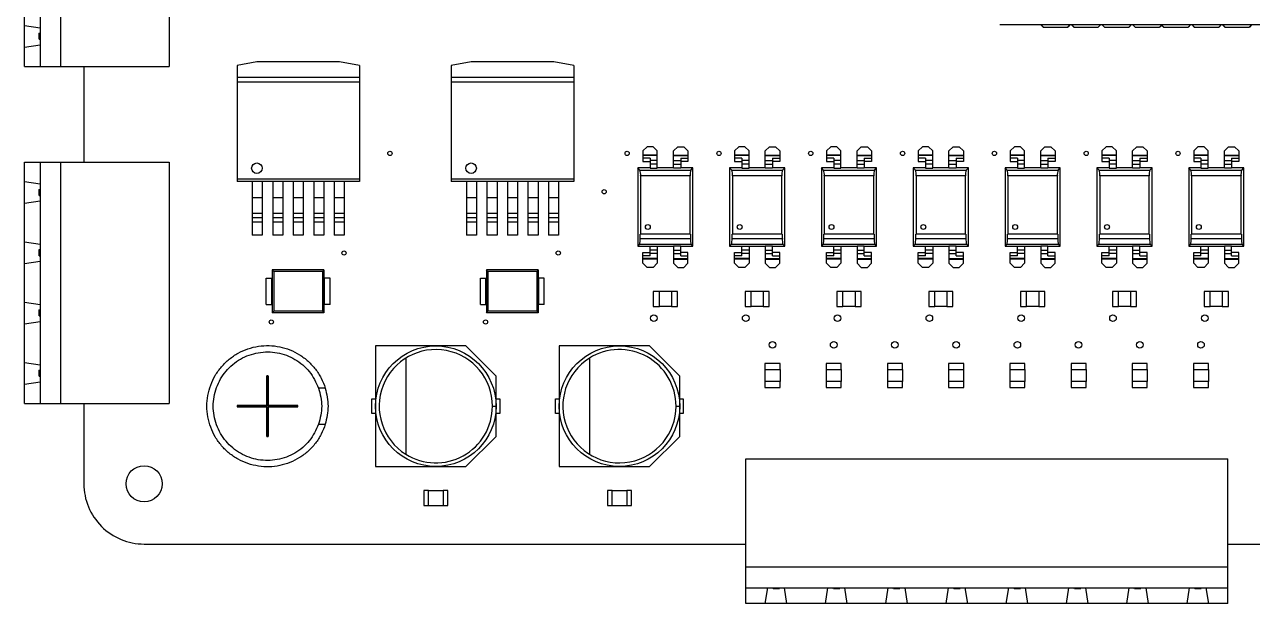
# Model space of a CAD drawing. Header units: millimetres. Extents: x 125 to 686, y 158 to 585.
# Drawn here: x 566 to 642.4, y 300.2 to 336.1 of the extents above; entities that cross this region are included whole.
import ezdxf

# ---------------------------------------------------------------- set-up
doc = ezdxf.new("R2010")
doc.units = ezdxf.units.MM

msp = doc.modelspace()

# ---------------------------------------------------------------- linework, layer by layer
at = {"color": 7, "linetype": 'Continuous', "lineweight": 25}
for p, q in [((566.004, 333.546), (566.004, 348.546)), ((566.979, 348.546), (566.979, 333.546)), ((568.254, 333.546), (568.254, 348.546)), ((575.004, 348.546), (575.004, 333.546)), ((566.004, 336.096), (566.979, 335.946)), ((566.904, 335.608), (566.979, 335.627)), ((566.904, 335.233), (566.904, 335.608)), ((626.703, 336.147), (673.203, 336.147)), ((629.242, 336.147), (629.404, 335.985)), ((629.253, 336.147), (629.407, 335.993)), ((629.407, 335.993), (629.404, 335.985)), ((629.404, 335.985), (630.928, 335.985)), ((629.407, 335.993), (630.925, 335.993)), ((631.079, 336.147), (630.925, 335.993)), ((630.925, 335.993), (630.928, 335.985)), ((631.09, 336.147), (630.928, 335.985)), ((631.147, 336.147), (631.309, 335.985)), ((631.158, 336.147), (631.312, 335.993)), ((631.312, 335.993), (631.309, 335.985)), ((631.309, 335.985), (632.833, 335.985)), ((631.312, 335.993), (632.83, 335.993)), ((632.984, 336.147), (632.83, 335.993)), ((632.83, 335.993), (632.833, 335.985)), ((632.995, 336.147), (632.833, 335.985)), ((633.052, 336.147), (633.214, 335.985)), ((633.063, 336.147), (633.217, 335.993)), ((633.217, 335.993), (633.214, 335.985)), ((633.214, 335.985), (634.738, 335.985)), ((633.217, 335.993), (634.735, 335.993)), ((634.889, 336.147), (634.735, 335.993)), ((634.735, 335.993), (634.738, 335.985)), ((634.9, 336.147), (634.738, 335.985)), ((634.957, 336.147), (635.119, 335.985)), ((634.968, 336.147), (635.122, 335.993)), ((635.122, 335.993), (635.119, 335.985)), ((635.119, 335.985), (636.643, 335.985)), ((635.122, 335.993), (636.64, 335.993)), ((636.794, 336.147), (636.64, 335.993)), ((636.64, 335.993), (636.643, 335.985)), ((636.774, 336.116), (636.643, 335.985)), ((636.753, 336.147), (636.907, 335.993)), ((636.774, 336.116), (636.904, 335.985)), ((636.907, 335.993), (636.904, 335.985)), ((636.904, 335.985), (638.428, 335.985)), ((636.907, 335.993), (638.425, 335.993)), ((638.579, 336.147), (638.425, 335.993)), ((638.425, 335.993), (638.428, 335.985)), ((638.59, 336.147), (638.428, 335.985)), ((638.647, 336.147), (638.809, 335.985)), ((638.658, 336.147), (638.812, 335.993)), ((638.812, 335.993), (638.809, 335.985)), ((638.809, 335.985), (640.333, 335.985)), ((638.812, 335.993), (640.33, 335.993)), ((640.484, 336.147), (640.33, 335.993)), ((640.33, 335.993), (640.333, 335.985)), ((640.495, 336.147), (640.333, 335.985)), ((640.552, 336.147), (640.714, 335.985)), ((640.563, 336.147), (640.717, 335.993)), ((640.717, 335.993), (640.714, 335.985)), ((640.714, 335.985), (642.238, 335.985)), ((640.717, 335.993), (642.235, 335.993)), ((642.389, 336.147), (642.235, 335.993)), ((642.235, 335.993), (642.238, 335.985)), ((642.4, 336.147), (642.238, 335.985)), ((566.004, 334.746), (566.979, 334.896)), ((566.904, 335.233), (566.979, 335.215)), ((566.004, 333.546), (575.004, 333.546)), ((569.694, 333.546), (569.694, 327.591)), ((580.466, 333.822), (579.227, 333.604)), ((579.227, 333.604), (579.227, 326.393)), ((585.609, 333.822), (580.466, 333.822)), ((586.847, 333.604), (585.609, 333.822)), ((586.847, 333.604), (586.847, 326.393)), ((593.801, 333.822), (592.562, 333.604)), ((592.562, 333.604), (592.562, 326.393)), ((598.944, 333.822), (593.801, 333.822)), ((600.182, 333.604), (598.944, 333.822)), ((600.182, 333.604), (600.182, 326.393)), ((579.227, 332.87), (586.847, 332.87)), ((586.847, 332.559), (579.227, 332.559)), ((592.562, 332.87), (600.182, 332.87)), ((600.182, 332.559), (592.562, 332.559)), ((604.486, 328.288), (604.749, 328.551)), ((604.486, 328.288), (604.486, 327.632)), ((605.386, 328.033), (604.486, 328.033)), ((605.386, 328.004), (604.486, 328.004)), ((605.124, 328.551), (604.749, 328.551)), ((605.124, 328.551), (605.386, 328.288)), ((605.386, 327.225), (605.386, 328.288)), ((606.654, 328.551), (606.391, 328.288)), ((606.391, 327.225), (606.391, 328.288)), ((606.391, 328.033), (607.291, 328.033)), ((606.391, 328.004), (607.291, 328.004)), ((606.654, 328.551), (607.029, 328.551)), ((607.291, 328.288), (607.029, 328.551)), ((607.291, 328.288), (607.291, 327.632)), ((610.201, 328.288), (610.464, 328.551)), ((610.201, 328.288), (610.201, 327.632)), ((611.101, 328.033), (610.201, 328.033)), ((611.101, 328.004), (610.201, 328.004)), ((610.839, 328.551), (610.464, 328.551)), ((610.839, 328.551), (611.101, 328.288)), ((611.101, 327.225), (611.101, 328.288)), ((612.369, 328.551), (612.106, 328.288)), ((612.106, 327.225), (612.106, 328.288)), ((612.106, 328.033), (613.006, 328.033)), ((612.106, 328.004), (613.006, 328.004)), ((612.369, 328.551), (612.744, 328.551)), ((613.006, 328.288), (612.744, 328.551)), ((613.006, 328.288), (613.006, 327.632)), ((615.916, 328.288), (616.179, 328.551)), ((615.916, 328.288), (615.916, 327.632)), ((616.816, 328.033), (615.916, 328.033)), ((616.816, 328.004), (615.916, 328.004)), ((616.554, 328.551), (616.179, 328.551)), ((616.554, 328.551), (616.816, 328.288)), ((616.816, 327.225), (616.816, 328.288)), ((618.084, 328.551), (617.821, 328.288)), ((617.821, 327.225), (617.821, 328.288)), ((617.821, 328.033), (618.721, 328.033)), ((617.821, 328.004), (618.721, 328.004)), ((618.084, 328.551), (618.459, 328.551)), ((618.721, 328.288), (618.459, 328.551)), ((618.721, 328.288), (618.721, 327.632)), ((621.631, 328.288), (621.894, 328.551)), ((621.631, 328.288), (621.631, 327.632)), ((622.531, 328.033), (621.631, 328.033)), ((622.531, 328.004), (621.631, 328.004)), ((622.269, 328.551), (621.894, 328.551)), ((622.269, 328.551), (622.531, 328.288)), ((622.531, 327.225), (622.531, 328.288)), ((623.799, 328.551), (623.536, 328.288)), ((623.536, 327.225), (623.536, 328.288)), ((623.536, 328.033), (624.436, 328.033)), ((623.536, 328.004), (624.436, 328.004)), ((623.799, 328.551), (624.174, 328.551)), ((624.436, 328.288), (624.174, 328.551)), ((624.436, 328.288), (624.436, 327.632)), ((627.346, 328.288), (627.609, 328.551)), ((627.346, 328.288), (627.346, 327.632)), ((628.246, 328.033), (627.346, 328.033)), ((628.246, 328.004), (627.346, 328.004)), ((627.984, 328.551), (627.609, 328.551)), ((627.984, 328.551), (628.246, 328.288)), ((628.246, 327.225), (628.246, 328.288)), ((629.514, 328.551), (629.251, 328.288)), ((629.251, 327.225), (629.251, 328.288)), ((629.251, 328.033), (630.151, 328.033)), ((629.251, 328.004), (630.151, 328.004)), ((629.514, 328.551), (629.889, 328.551)), ((630.151, 328.288), (629.889, 328.551)), ((630.151, 328.288), (630.151, 327.632)), ((633.061, 328.288), (633.324, 328.551)), ((633.061, 328.288), (633.061, 327.632)), ((633.961, 328.033), (633.061, 328.033)), ((633.961, 328.004), (633.061, 328.004)), ((633.699, 328.551), (633.324, 328.551)), ((633.699, 328.551), (633.961, 328.288)), ((633.961, 327.225), (633.961, 328.288)), ((635.229, 328.551), (634.966, 328.288)), ((634.966, 327.225), (634.966, 328.288)), ((634.966, 328.033), (635.866, 328.033)), ((634.966, 328.004), (635.866, 328.004)), ((635.229, 328.551), (635.604, 328.551)), ((635.866, 328.288), (635.604, 328.551)), ((635.866, 328.288), (635.866, 327.632)), ((638.776, 328.288), (639.039, 328.551)), ((638.776, 328.288), (638.776, 327.632)), ((639.676, 328.033), (638.776, 328.033)), ((639.676, 328.004), (638.776, 328.004)), ((639.414, 328.551), (639.039, 328.551)), ((639.414, 328.551), (639.676, 328.288)), ((639.676, 327.225), (639.676, 328.288)), ((640.944, 328.551), (640.681, 328.288)), ((640.681, 327.225), (640.681, 328.288)), ((640.681, 328.033), (641.581, 328.033)), ((640.681, 328.004), (641.581, 328.004)), ((640.944, 328.551), (641.319, 328.551)), ((641.581, 328.288), (641.319, 328.551)), ((641.581, 328.288), (641.581, 327.632)), ((566.004, 327.591), (575.004, 327.591)), ((566.004, 312.591), (566.004, 327.591)), ((566.979, 327.591), (566.979, 312.591)), ((568.254, 312.591), (568.254, 327.591)), ((575.004, 327.591), (575.004, 312.591)), ((604.171, 327.238), (604.171, 322.363)), ((604.305, 327.105), (604.171, 327.238)), ((604.936, 327.238), (604.171, 327.238)), ((604.305, 327.105), (607.472, 327.105)), ((604.936, 327.831), (604.486, 327.831)), ((604.486, 327.632), (604.936, 327.632)), ((604.936, 327.831), (604.936, 327.225)), ((605.386, 327.697), (604.936, 327.697)), ((605.386, 327.477), (604.936, 327.477)), ((604.936, 327.225), (605.386, 327.225)), ((606.391, 327.238), (605.386, 327.238)), ((606.391, 327.697), (606.841, 327.697)), ((606.391, 327.477), (606.841, 327.477)), ((606.841, 327.225), (606.391, 327.225)), ((606.841, 327.831), (606.841, 327.225)), ((606.841, 327.831), (607.291, 327.831)), ((607.291, 327.632), (606.841, 327.632)), ((607.606, 327.238), (606.841, 327.238)), ((607.472, 327.105), (607.606, 327.238)), ((607.606, 322.363), (607.606, 327.238)), ((609.886, 327.238), (609.886, 322.363)), ((610.02, 327.105), (609.886, 327.238)), ((610.651, 327.238), (609.886, 327.238)), ((610.02, 327.105), (613.187, 327.105)), ((610.651, 327.831), (610.201, 327.831)), ((610.201, 327.632), (610.651, 327.632)), ((610.651, 327.831), (610.651, 327.225)), ((611.101, 327.697), (610.651, 327.697)), ((611.101, 327.477), (610.651, 327.477)), ((610.651, 327.225), (611.101, 327.225)), ((612.106, 327.238), (611.101, 327.238)), ((612.106, 327.697), (612.556, 327.697)), ((612.106, 327.477), (612.556, 327.477)), ((612.556, 327.225), (612.106, 327.225)), ((612.556, 327.831), (612.556, 327.225)), ((612.556, 327.831), (613.006, 327.831)), ((613.006, 327.632), (612.556, 327.632)), ((613.321, 327.238), (612.556, 327.238)), ((613.187, 327.105), (613.321, 327.238)), ((613.321, 322.363), (613.321, 327.238)), ((615.601, 327.238), (615.601, 322.363)), ((615.735, 327.105), (615.601, 327.238)), ((616.366, 327.238), (615.601, 327.238)), ((615.735, 327.105), (618.902, 327.105)), ((616.366, 327.831), (615.916, 327.831)), ((615.916, 327.632), (616.366, 327.632)), ((616.366, 327.831), (616.366, 327.225)), ((616.816, 327.697), (616.366, 327.697)), ((616.816, 327.477), (616.366, 327.477)), ((616.366, 327.225), (616.816, 327.225)), ((617.821, 327.238), (616.816, 327.238)), ((617.821, 327.697), (618.271, 327.697)), ((617.821, 327.477), (618.271, 327.477)), ((618.271, 327.225), (617.821, 327.225)), ((618.271, 327.831), (618.271, 327.225)), ((618.271, 327.831), (618.721, 327.831)), ((618.721, 327.632), (618.271, 327.632)), ((619.036, 327.238), (618.271, 327.238)), ((618.902, 327.105), (619.036, 327.238)), ((619.036, 322.363), (619.036, 327.238)), ((621.316, 327.238), (621.316, 322.363)), ((621.45, 327.105), (621.316, 327.238)), ((622.081, 327.238), (621.316, 327.238)), ((621.45, 327.105), (624.617, 327.105)), ((622.081, 327.831), (621.631, 327.831)), ((621.631, 327.632), (622.081, 327.632)), ((622.081, 327.831), (622.081, 327.225)), ((622.531, 327.697), (622.081, 327.697)), ((622.531, 327.477), (622.081, 327.477)), ((622.081, 327.225), (622.531, 327.225)), ((623.536, 327.238), (622.531, 327.238)), ((623.536, 327.697), (623.986, 327.697)), ((623.536, 327.477), (623.986, 327.477)), ((623.986, 327.225), (623.536, 327.225)), ((623.986, 327.831), (623.986, 327.225)), ((623.986, 327.831), (624.436, 327.831)), ((624.436, 327.632), (623.986, 327.632)), ((624.751, 327.238), (623.986, 327.238)), ((624.617, 327.105), (624.751, 327.238)), ((624.751, 322.363), (624.751, 327.238)), ((627.031, 327.238), (627.031, 322.363)), ((627.165, 327.105), (627.031, 327.238)), ((627.796, 327.238), (627.031, 327.238)), ((627.165, 327.105), (630.332, 327.105)), ((627.796, 327.831), (627.346, 327.831)), ((627.346, 327.632), (627.796, 327.632)), ((627.796, 327.831), (627.796, 327.225)), ((628.246, 327.697), (627.796, 327.697)), ((628.246, 327.477), (627.796, 327.477)), ((627.796, 327.225), (628.246, 327.225)), ((629.251, 327.238), (628.246, 327.238)), ((629.251, 327.697), (629.701, 327.697)), ((629.251, 327.477), (629.701, 327.477)), ((629.701, 327.225), (629.251, 327.225)), ((629.701, 327.831), (629.701, 327.225)), ((629.701, 327.831), (630.151, 327.831)), ((630.151, 327.632), (629.701, 327.632)), ((630.466, 327.238), (629.701, 327.238)), ((630.332, 327.105), (630.466, 327.238)), ((630.466, 322.363), (630.466, 327.238)), ((632.746, 327.238), (632.746, 322.363)), ((632.88, 327.105), (632.746, 327.238)), ((633.511, 327.238), (632.746, 327.238)), ((632.88, 327.105), (636.047, 327.105)), ((633.511, 327.831), (633.061, 327.831)), ((633.061, 327.632), (633.511, 327.632)), ((633.511, 327.831), (633.511, 327.225)), ((633.961, 327.697), (633.511, 327.697)), ((633.961, 327.477), (633.511, 327.477)), ((633.511, 327.225), (633.961, 327.225)), ((634.966, 327.238), (633.961, 327.238)), ((634.966, 327.697), (635.416, 327.697)), ((634.966, 327.477), (635.416, 327.477)), ((635.416, 327.225), (634.966, 327.225)), ((635.416, 327.831), (635.416, 327.225)), ((635.416, 327.831), (635.866, 327.831)), ((635.866, 327.632), (635.416, 327.632)), ((636.181, 327.238), (635.416, 327.238)), ((636.047, 327.105), (636.181, 327.238)), ((636.181, 322.363), (636.181, 327.238)), ((638.461, 327.238), (638.461, 322.363)), ((638.595, 327.105), (638.461, 327.238)), ((639.226, 327.238), (638.461, 327.238)), ((638.595, 327.105), (641.762, 327.105)), ((639.226, 327.831), (638.776, 327.831)), ((638.776, 327.632), (639.226, 327.632)), ((639.226, 327.831), (639.226, 327.225)), ((639.676, 327.697), (639.226, 327.697)), ((639.676, 327.477), (639.226, 327.477)), ((639.226, 327.225), (639.676, 327.225)), ((640.681, 327.238), (639.676, 327.238)), ((640.681, 327.697), (641.131, 327.697)), ((640.681, 327.477), (641.131, 327.477)), ((641.131, 327.225), (640.681, 327.225)), ((641.131, 327.831), (641.131, 327.225)), ((641.131, 327.831), (641.581, 327.831)), ((641.581, 327.632), (641.131, 327.632)), ((641.896, 327.238), (641.131, 327.238)), ((641.762, 327.105), (641.896, 327.238)), ((641.896, 322.363), (641.896, 327.238)), ((566.004, 326.391), (566.979, 326.241)), ((586.847, 326.533), (579.227, 326.533)), ((586.847, 326.393), (579.227, 326.393)), ((580.17, 326.393), (580.17, 323.059)), ((580.799, 326.393), (580.799, 323.059)), ((581.447, 326.393), (581.447, 323.059)), ((582.075, 326.393), (582.075, 323.059)), ((582.723, 326.393), (582.723, 323.059)), ((583.352, 326.393), (583.352, 323.059)), ((583.999, 326.393), (583.999, 323.059)), ((584.628, 326.393), (584.628, 323.059)), ((585.276, 326.393), (585.276, 323.059)), ((585.904, 326.393), (585.904, 323.059)), ((600.182, 326.533), (592.562, 326.533)), ((600.182, 326.393), (592.562, 326.393)), ((593.505, 326.393), (593.505, 323.059)), ((594.134, 326.393), (594.134, 323.059)), ((594.782, 326.393), (594.782, 323.059)), ((595.41, 326.393), (595.41, 323.059)), ((596.058, 326.393), (596.058, 323.059)), ((596.687, 326.393), (596.687, 323.059)), ((597.334, 326.393), (597.334, 323.059)), ((597.963, 326.393), (597.963, 323.059)), ((598.611, 326.393), (598.611, 323.059)), ((599.239, 326.393), (599.239, 323.059)), ((604.35, 326.733), (604.35, 323.113)), ((607.427, 326.733), (604.35, 326.733)), ((607.427, 323.113), (607.427, 326.733)), ((610.065, 326.733), (610.065, 323.113)), ((613.142, 326.733), (610.065, 326.733)), ((613.142, 323.113), (613.142, 326.733)), ((615.78, 326.733), (615.78, 323.113)), ((618.857, 326.733), (615.78, 326.733)), ((618.857, 323.113), (618.857, 326.733)), ((621.495, 326.733), (621.495, 323.113)), ((624.572, 326.733), (621.495, 326.733)), ((624.572, 323.113), (624.572, 326.733)), ((627.21, 326.733), (627.21, 323.113)), ((630.287, 326.733), (627.21, 326.733)), ((630.287, 323.113), (630.287, 326.733)), ((636.002, 326.733), (632.925, 326.733)), ((632.925, 326.733), (632.925, 323.113)), ((636.002, 323.113), (636.002, 326.733)), ((641.717, 326.733), (638.64, 326.733)), ((638.64, 326.733), (638.64, 323.113)), ((641.717, 323.113), (641.717, 326.733)), ((566.904, 325.903), (566.979, 325.922)), ((566.904, 325.528), (566.904, 325.903)), ((566.004, 325.041), (566.979, 325.191)), ((566.904, 325.528), (566.979, 325.51)), ((580.799, 325.374), (580.17, 325.374)), ((582.075, 325.374), (581.447, 325.374)), ((583.352, 325.374), (582.723, 325.374)), ((584.628, 325.374), (583.999, 325.374)), ((585.904, 325.374), (585.276, 325.374)), ((594.134, 325.374), (593.505, 325.374)), ((595.41, 325.374), (594.782, 325.374)), ((596.687, 325.374), (596.058, 325.374)), ((597.963, 325.374), (597.334, 325.374)), ((599.239, 325.374), (598.611, 325.374)), ((580.799, 324.408), (580.17, 324.408)), ((580.799, 324.131), (580.17, 324.131)), ((582.075, 324.408), (581.447, 324.408)), ((582.075, 324.131), (581.447, 324.131)), ((583.352, 324.408), (582.723, 324.408)), ((583.352, 324.131), (582.723, 324.131)), ((584.628, 324.408), (583.999, 324.408)), ((584.628, 324.131), (583.999, 324.131)), ((585.904, 324.408), (585.276, 324.408)), ((585.904, 324.131), (585.276, 324.131)), ((594.134, 324.408), (593.505, 324.408)), ((594.134, 324.131), (593.505, 324.131)), ((595.41, 324.408), (594.782, 324.408)), ((595.41, 324.131), (594.782, 324.131)), ((596.687, 324.408), (596.058, 324.408)), ((596.687, 324.131), (596.058, 324.131)), ((597.963, 324.408), (597.334, 324.408)), ((597.963, 324.131), (597.334, 324.131)), ((599.239, 324.408), (598.611, 324.408)), ((599.239, 324.131), (598.611, 324.131)), ((580.799, 323.869), (580.17, 323.869)), ((582.075, 323.869), (581.447, 323.869)), ((583.352, 323.869), (582.723, 323.869)), ((584.628, 323.869), (583.999, 323.869)), ((585.904, 323.869), (585.276, 323.869)), ((594.134, 323.869), (593.505, 323.869)), ((595.41, 323.869), (594.782, 323.869)), ((596.687, 323.869), (596.058, 323.869)), ((597.963, 323.869), (597.334, 323.869)), ((599.239, 323.869), (598.611, 323.869)), ((566.004, 322.641), (566.979, 322.491)), ((580.799, 323.059), (580.17, 323.059)), ((582.075, 323.059), (581.447, 323.059)), ((583.352, 323.059), (582.723, 323.059)), ((584.628, 323.059), (583.999, 323.059)), ((585.904, 323.059), (585.276, 323.059)), ((594.134, 323.059), (593.505, 323.059)), ((595.41, 323.059), (594.782, 323.059)), ((596.687, 323.059), (596.058, 323.059)), ((597.963, 323.059), (597.334, 323.059)), ((599.239, 323.059), (598.611, 323.059)), ((607.453, 323.113), (604.324, 323.113)), ((604.324, 322.842), (604.324, 323.113)), ((604.324, 322.842), (607.453, 322.842)), ((607.453, 323.113), (607.453, 322.842)), ((613.168, 323.113), (610.039, 323.113)), ((610.039, 322.842), (610.039, 323.113)), ((610.039, 322.842), (613.168, 322.842)), ((613.168, 323.113), (613.168, 322.842)), ((615.754, 322.842), (615.754, 323.113)), ((618.883, 323.113), (615.754, 323.113)), ((615.754, 322.842), (618.883, 322.842)), ((618.883, 323.113), (618.883, 322.842)), ((621.469, 322.842), (621.469, 323.113)), ((624.598, 323.113), (621.469, 323.113)), ((621.469, 322.842), (624.598, 322.842)), ((624.598, 323.113), (624.598, 322.842)), ((630.313, 323.113), (627.184, 323.113)), ((627.184, 322.842), (627.184, 323.113)), ((627.184, 322.842), (630.313, 322.842)), ((630.313, 323.113), (630.313, 322.842)), ((636.028, 323.113), (632.899, 323.113)), ((632.899, 322.842), (632.899, 323.113)), ((632.899, 322.842), (636.028, 322.842)), ((636.028, 323.113), (636.028, 322.842)), ((641.743, 323.113), (638.614, 323.113)), ((638.614, 322.842), (638.614, 323.113)), ((638.614, 322.842), (641.743, 322.842)), ((641.743, 323.113), (641.743, 322.842)), ((566.904, 322.153), (566.979, 322.172)), ((566.904, 321.778), (566.904, 322.153)), ((566.904, 321.778), (566.979, 321.76)), ((604.279, 322.471), (604.171, 322.363)), ((604.171, 322.363), (604.936, 322.363)), ((607.499, 322.471), (604.279, 322.471)), ((604.486, 321.313), (604.486, 321.97)), ((604.486, 321.97), (604.936, 321.97)), ((604.936, 321.771), (604.486, 321.771)), ((604.936, 321.771), (604.936, 322.377)), ((604.936, 322.377), (605.386, 322.377)), ((605.386, 322.125), (604.936, 322.125)), ((605.386, 321.905), (604.936, 321.905)), ((605.386, 322.377), (605.386, 321.313)), ((605.386, 322.363), (606.391, 322.363)), ((606.841, 322.377), (606.391, 322.377)), ((606.391, 322.377), (606.391, 321.313)), ((606.391, 322.125), (606.841, 322.125)), ((606.391, 321.905), (606.841, 321.905)), ((606.841, 321.771), (606.841, 322.377)), ((606.841, 322.363), (607.606, 322.363)), ((607.291, 321.97), (606.841, 321.97)), ((606.841, 321.771), (607.291, 321.771)), ((607.291, 321.313), (607.291, 321.97)), ((607.499, 322.471), (607.606, 322.363)), ((609.994, 322.471), (609.886, 322.363)), ((609.886, 322.363), (610.651, 322.363)), ((613.214, 322.471), (609.994, 322.471)), ((610.201, 321.313), (610.201, 321.97)), ((610.201, 321.97), (610.651, 321.97)), ((610.651, 321.771), (610.201, 321.771)), ((610.651, 321.771), (610.651, 322.377)), ((610.651, 322.377), (611.101, 322.377)), ((611.101, 322.125), (610.651, 322.125)), ((611.101, 321.905), (610.651, 321.905)), ((611.101, 322.377), (611.101, 321.313)), ((611.101, 322.363), (612.106, 322.363)), ((612.556, 322.377), (612.106, 322.377)), ((612.106, 322.377), (612.106, 321.313)), ((612.106, 322.125), (612.556, 322.125)), ((612.106, 321.905), (612.556, 321.905)), ((612.556, 321.771), (612.556, 322.377)), ((612.556, 322.363), (613.321, 322.363)), ((613.006, 321.97), (612.556, 321.97)), ((612.556, 321.771), (613.006, 321.771)), ((613.006, 321.313), (613.006, 321.97)), ((613.214, 322.471), (613.321, 322.363)), ((615.709, 322.471), (615.601, 322.363)), ((615.601, 322.363), (616.366, 322.363)), ((618.929, 322.471), (615.709, 322.471)), ((615.916, 321.313), (615.916, 321.97)), ((615.916, 321.97), (616.366, 321.97)), ((616.366, 321.771), (615.916, 321.771)), ((616.366, 321.771), (616.366, 322.377)), ((616.366, 322.377), (616.816, 322.377)), ((616.816, 322.125), (616.366, 322.125)), ((616.816, 321.905), (616.366, 321.905)), ((616.816, 322.377), (616.816, 321.313)), ((616.816, 322.363), (617.821, 322.363)), ((618.271, 322.377), (617.821, 322.377)), ((617.821, 322.377), (617.821, 321.313)), ((617.821, 322.125), (618.271, 322.125)), ((617.821, 321.905), (618.271, 321.905)), ((618.271, 321.771), (618.271, 322.377)), ((618.271, 322.363), (619.036, 322.363)), ((618.721, 321.97), (618.271, 321.97)), ((618.271, 321.771), (618.721, 321.771)), ((618.721, 321.313), (618.721, 321.97)), ((618.929, 322.471), (619.036, 322.363)), ((621.424, 322.471), (621.316, 322.363)), ((621.316, 322.363), (622.081, 322.363)), ((624.644, 322.471), (621.424, 322.471)), ((621.631, 321.313), (621.631, 321.97)), ((621.631, 321.97), (622.081, 321.97)), ((622.081, 321.771), (621.631, 321.771)), ((622.081, 321.771), (622.081, 322.377)), ((622.081, 322.377), (622.531, 322.377)), ((622.531, 322.125), (622.081, 322.125)), ((622.531, 321.905), (622.081, 321.905)), ((622.531, 322.377), (622.531, 321.313)), ((622.531, 322.363), (623.536, 322.363)), ((623.986, 322.377), (623.536, 322.377)), ((623.536, 322.377), (623.536, 321.313)), ((623.536, 322.125), (623.986, 322.125)), ((623.536, 321.905), (623.986, 321.905)), ((623.986, 321.771), (623.986, 322.377)), ((623.986, 322.363), (624.751, 322.363)), ((624.436, 321.97), (623.986, 321.97)), ((623.986, 321.771), (624.436, 321.771)), ((624.436, 321.313), (624.436, 321.97)), ((624.644, 322.471), (624.751, 322.363)), ((627.139, 322.471), (627.031, 322.363)), ((627.031, 322.363), (627.796, 322.363)), ((630.359, 322.471), (627.139, 322.471)), ((627.346, 321.313), (627.346, 321.97)), ((627.346, 321.97), (627.796, 321.97)), ((627.796, 321.771), (627.346, 321.771)), ((627.796, 321.771), (627.796, 322.377)), ((627.796, 322.377), (628.246, 322.377)), ((628.246, 322.125), (627.796, 322.125)), ((628.246, 321.905), (627.796, 321.905)), ((628.246, 322.377), (628.246, 321.313)), ((628.246, 322.363), (629.251, 322.363)), ((629.701, 322.377), (629.251, 322.377)), ((629.251, 322.377), (629.251, 321.313)), ((629.251, 322.125), (629.701, 322.125)), ((629.251, 321.905), (629.701, 321.905)), ((629.701, 321.771), (629.701, 322.377)), ((629.701, 322.363), (630.466, 322.363)), ((630.151, 321.97), (629.701, 321.97)), ((629.701, 321.771), (630.151, 321.771)), ((630.151, 321.313), (630.151, 321.97)), ((630.359, 322.471), (630.466, 322.363)), ((632.854, 322.471), (632.746, 322.363)), ((632.746, 322.363), (633.511, 322.363)), ((636.074, 322.471), (632.854, 322.471)), ((633.061, 321.313), (633.061, 321.97)), ((633.061, 321.97), (633.511, 321.97)), ((633.511, 321.771), (633.061, 321.771)), ((633.511, 321.771), (633.511, 322.377)), ((633.511, 322.377), (633.961, 322.377)), ((633.961, 322.125), (633.511, 322.125)), ((633.961, 321.905), (633.511, 321.905)), ((633.961, 322.377), (633.961, 321.313)), ((633.961, 322.363), (634.966, 322.363)), ((635.416, 322.377), (634.966, 322.377)), ((634.966, 322.377), (634.966, 321.313)), ((634.966, 322.125), (635.416, 322.125)), ((634.966, 321.905), (635.416, 321.905)), ((635.416, 321.771), (635.416, 322.377)), ((635.416, 322.363), (636.181, 322.363)), ((635.866, 321.97), (635.416, 321.97)), ((635.416, 321.771), (635.866, 321.771)), ((635.866, 321.313), (635.866, 321.97)), ((636.074, 322.471), (636.181, 322.363)), ((638.569, 322.471), (638.461, 322.363)), ((638.461, 322.363), (639.226, 322.363)), ((641.789, 322.471), (638.569, 322.471)), ((638.776, 321.313), (638.776, 321.97)), ((638.776, 321.97), (639.226, 321.97)), ((639.226, 321.771), (638.776, 321.771)), ((639.226, 321.771), (639.226, 322.377)), ((639.226, 322.377), (639.676, 322.377)), ((639.676, 322.125), (639.226, 322.125)), ((639.676, 321.905), (639.226, 321.905)), ((639.676, 322.377), (639.676, 321.313)), ((639.676, 322.363), (640.681, 322.363)), ((641.131, 322.377), (640.681, 322.377)), ((640.681, 322.377), (640.681, 321.313)), ((640.681, 322.125), (641.131, 322.125)), ((640.681, 321.905), (641.131, 321.905)), ((641.131, 321.771), (641.131, 322.377)), ((641.131, 322.363), (641.896, 322.363)), ((641.581, 321.97), (641.131, 321.97)), ((641.131, 321.771), (641.581, 321.771)), ((641.581, 321.313), (641.581, 321.97)), ((641.789, 322.471), (641.896, 322.363)), ((566.004, 321.291), (566.979, 321.441)), ((605.386, 321.598), (604.486, 321.598)), ((605.386, 321.569), (604.486, 321.569)), ((604.486, 321.313), (604.749, 321.051)), ((605.124, 321.051), (604.749, 321.051)), ((605.124, 321.051), (605.386, 321.313)), ((606.391, 321.598), (607.291, 321.598)), ((606.391, 321.569), (607.291, 321.569)), ((606.654, 321.051), (606.391, 321.313)), ((606.654, 321.051), (607.029, 321.051)), ((607.291, 321.313), (607.029, 321.051)), ((611.101, 321.598), (610.201, 321.598)), ((611.101, 321.569), (610.201, 321.569)), ((610.201, 321.313), (610.464, 321.051)), ((610.839, 321.051), (610.464, 321.051)), ((610.839, 321.051), (611.101, 321.313)), ((612.106, 321.598), (613.006, 321.598)), ((612.106, 321.569), (613.006, 321.569)), ((612.369, 321.051), (612.106, 321.313)), ((612.369, 321.051), (612.744, 321.051)), ((613.006, 321.313), (612.744, 321.051)), ((616.816, 321.598), (615.916, 321.598)), ((616.816, 321.569), (615.916, 321.569)), ((615.916, 321.313), (616.179, 321.051)), ((616.554, 321.051), (616.179, 321.051)), ((616.554, 321.051), (616.816, 321.313)), ((617.821, 321.598), (618.721, 321.598)), ((617.821, 321.569), (618.721, 321.569)), ((618.084, 321.051), (617.821, 321.313)), ((618.084, 321.051), (618.459, 321.051)), ((618.721, 321.313), (618.459, 321.051)), ((622.531, 321.598), (621.631, 321.598)), ((622.531, 321.569), (621.631, 321.569)), ((621.631, 321.313), (621.894, 321.051)), ((622.269, 321.051), (621.894, 321.051)), ((622.269, 321.051), (622.531, 321.313)), ((623.536, 321.598), (624.436, 321.598)), ((623.536, 321.569), (624.436, 321.569)), ((623.799, 321.051), (623.536, 321.313)), ((623.799, 321.051), (624.174, 321.051)), ((624.436, 321.313), (624.174, 321.051)), ((628.246, 321.598), (627.346, 321.598)), ((628.246, 321.569), (627.346, 321.569)), ((627.346, 321.313), (627.609, 321.051)), ((627.984, 321.051), (627.609, 321.051)), ((627.984, 321.051), (628.246, 321.313)), ((629.251, 321.598), (630.151, 321.598)), ((629.251, 321.569), (630.151, 321.569)), ((629.514, 321.051), (629.251, 321.313)), ((629.514, 321.051), (629.889, 321.051)), ((630.151, 321.313), (629.889, 321.051)), ((633.961, 321.598), (633.061, 321.598)), ((633.961, 321.569), (633.061, 321.569)), ((633.061, 321.313), (633.324, 321.051)), ((633.699, 321.051), (633.324, 321.051)), ((633.699, 321.051), (633.961, 321.313)), ((634.966, 321.598), (635.866, 321.598)), ((634.966, 321.569), (635.866, 321.569)), ((635.229, 321.051), (634.966, 321.313)), ((635.229, 321.051), (635.604, 321.051)), ((635.866, 321.313), (635.604, 321.051)), ((639.676, 321.598), (638.776, 321.598)), ((639.676, 321.569), (638.776, 321.569)), ((638.776, 321.313), (639.039, 321.051)), ((639.414, 321.051), (639.039, 321.051)), ((639.414, 321.051), (639.676, 321.313)), ((640.681, 321.598), (641.581, 321.598)), ((640.681, 321.569), (641.581, 321.569)), ((640.944, 321.051), (640.681, 321.313)), ((640.944, 321.051), (641.319, 321.051)), ((641.581, 321.313), (641.319, 321.051)), ((581.041, 320.387), (581.416, 320.387)), ((581.041, 318.737), (581.041, 320.387)), ((581.386, 318.737), (581.386, 320.387)), ((581.511, 320.799), (581.416, 320.893)), ((584.641, 320.893), (581.416, 320.893)), ((581.416, 320.893), (581.416, 318.231)), ((584.547, 320.799), (581.511, 320.799)), ((581.511, 320.799), (581.511, 318.325)), ((584.641, 320.893), (584.547, 320.799)), ((584.547, 320.799), (584.547, 318.325)), ((584.641, 320.893), (584.641, 318.231)), ((585.016, 320.387), (584.641, 320.387)), ((584.671, 318.737), (584.671, 320.387)), ((585.016, 318.737), (585.016, 320.387)), ((594.376, 320.387), (594.751, 320.387)), ((594.376, 318.737), (594.376, 320.387)), ((594.721, 318.737), (594.721, 320.387)), ((594.846, 320.799), (594.751, 320.893)), ((594.751, 320.893), (594.751, 318.231)), ((597.976, 320.893), (594.751, 320.893)), ((594.846, 320.799), (594.846, 318.325)), ((597.882, 320.799), (594.846, 320.799)), ((597.976, 320.893), (597.882, 320.799)), ((597.882, 320.799), (597.882, 318.325)), ((597.976, 320.893), (597.976, 318.231)), ((598.351, 320.387), (597.976, 320.387)), ((598.006, 318.737), (598.006, 320.387)), ((598.351, 318.737), (598.351, 320.387)), ((605.139, 319.555), (605.139, 318.617)), ((605.514, 319.555), (605.139, 319.555)), ((605.514, 318.617), (605.514, 319.555)), ((606.264, 319.554), (605.514, 319.554)), ((606.639, 319.555), (606.264, 319.555)), ((606.264, 319.555), (606.264, 318.617)), ((606.639, 318.617), (606.639, 319.555)), ((610.854, 319.555), (610.854, 318.617)), ((611.229, 319.555), (610.854, 319.555)), ((611.229, 318.617), (611.229, 319.555)), ((611.979, 319.554), (611.229, 319.554)), ((612.354, 319.555), (611.979, 319.555)), ((611.979, 319.555), (611.979, 318.617)), ((612.354, 318.617), (612.354, 319.555)), ((616.569, 319.555), (616.569, 318.617)), ((616.944, 319.555), (616.569, 319.555)), ((616.944, 318.617), (616.944, 319.555)), ((617.694, 319.554), (616.944, 319.554)), ((618.069, 319.555), (617.694, 319.555)), ((617.694, 319.555), (617.694, 318.617)), ((618.069, 318.617), (618.069, 319.555)), ((622.284, 319.555), (622.284, 318.617)), ((622.659, 319.555), (622.284, 319.555)), ((622.659, 318.617), (622.659, 319.555)), ((623.409, 319.554), (622.659, 319.554)), ((623.409, 319.555), (623.409, 318.617)), ((623.784, 319.555), (623.409, 319.555)), ((623.784, 318.617), (623.784, 319.555)), ((627.999, 319.555), (627.999, 318.617)), ((628.374, 319.555), (627.999, 319.555)), ((628.374, 318.617), (628.374, 319.555)), ((629.124, 319.554), (628.374, 319.554)), ((629.499, 319.555), (629.124, 319.555)), ((629.124, 319.555), (629.124, 318.617)), ((629.499, 318.617), (629.499, 319.555)), ((633.714, 319.555), (633.714, 318.617)), ((634.089, 319.555), (633.714, 319.555)), ((634.089, 318.617), (634.089, 319.555)), ((634.839, 319.554), (634.089, 319.554)), ((635.214, 319.555), (634.839, 319.555)), ((634.839, 319.555), (634.839, 318.617)), ((635.214, 318.617), (635.214, 319.555)), ((639.804, 319.555), (639.429, 319.555)), ((639.429, 319.555), (639.429, 318.617)), ((639.804, 318.617), (639.804, 319.555)), ((640.554, 319.554), (639.804, 319.554)), ((640.554, 319.555), (640.554, 318.617)), ((640.929, 319.555), (640.554, 319.555)), ((640.929, 318.617), (640.929, 319.555)), ((566.004, 318.891), (566.979, 318.741)), ((581.041, 318.737), (581.416, 318.737)), ((585.016, 318.737), (584.641, 318.737)), ((594.376, 318.737), (594.751, 318.737)), ((598.351, 318.737), (597.976, 318.737)), ((566.904, 318.403), (566.979, 318.422)), ((566.904, 318.028), (566.904, 318.403)), ((566.904, 318.028), (566.979, 318.01)), ((581.416, 318.231), (581.511, 318.325)), ((584.641, 318.231), (581.416, 318.231)), ((584.547, 318.325), (581.511, 318.325)), ((584.547, 318.325), (584.641, 318.231)), ((594.751, 318.231), (594.846, 318.325)), ((597.976, 318.231), (594.751, 318.231)), ((597.882, 318.325), (594.846, 318.325)), ((597.882, 318.325), (597.976, 318.231)), ((605.139, 318.617), (605.514, 318.617)), ((606.264, 318.618), (605.514, 318.618)), ((606.264, 318.617), (606.639, 318.617)), ((610.854, 318.617), (611.229, 318.617)), ((611.979, 318.618), (611.229, 318.618)), ((611.979, 318.617), (612.354, 318.617)), ((616.569, 318.617), (616.944, 318.617)), ((617.694, 318.618), (616.944, 318.618)), ((617.694, 318.617), (618.069, 318.617)), ((622.284, 318.617), (622.659, 318.617)), ((623.409, 318.618), (622.659, 318.618)), ((623.409, 318.617), (623.784, 318.617)), ((627.999, 318.617), (628.374, 318.617)), ((629.124, 318.618), (628.374, 318.618)), ((629.124, 318.617), (629.499, 318.617)), ((633.714, 318.617), (634.089, 318.617)), ((634.839, 318.618), (634.089, 318.618)), ((634.839, 318.617), (635.214, 318.617)), ((639.429, 318.617), (639.804, 318.617)), ((640.554, 318.618), (639.804, 318.618)), ((640.554, 318.617), (640.929, 318.617)), ((566.004, 317.541), (566.979, 317.691)), ((587.851, 316.168), (587.851, 308.668)), ((593.476, 316.168), (587.851, 316.168)), ((595.351, 314.293), (593.476, 316.168)), ((599.281, 316.168), (599.281, 308.668)), ((604.906, 316.168), (599.281, 316.168)), ((606.781, 314.293), (604.906, 316.168)), ((566.004, 315.141), (566.979, 314.991)), ((589.726, 315.403), (589.726, 309.433)), ((601.156, 315.403), (601.156, 309.433)), ((612.088, 315.073), (612.088, 314.698)), ((613.025, 315.073), (612.088, 315.073)), ((613.025, 314.698), (613.025, 315.073)), ((615.898, 315.073), (615.898, 314.698)), ((616.835, 315.073), (615.898, 315.073)), ((616.835, 314.698), (616.835, 315.073)), ((619.708, 315.073), (619.708, 314.698)), ((620.645, 315.073), (619.708, 315.073)), ((620.645, 314.698), (620.645, 315.073)), ((623.518, 315.073), (623.518, 314.698)), ((624.455, 315.073), (623.518, 315.073)), ((624.455, 314.698), (624.455, 315.073)), ((627.328, 315.073), (627.328, 314.698)), ((628.265, 315.073), (627.328, 315.073)), ((628.265, 314.698), (628.265, 315.073)), ((631.138, 315.073), (631.138, 314.698)), ((632.075, 315.073), (631.138, 315.073)), ((632.075, 314.698), (632.075, 315.073)), ((635.885, 315.073), (634.948, 315.073)), ((634.948, 315.073), (634.948, 314.698)), ((635.885, 314.698), (635.885, 315.073)), ((638.758, 315.073), (638.758, 314.698)), ((639.695, 315.073), (638.758, 315.073)), ((639.695, 314.698), (639.695, 315.073)), ((566.904, 314.653), (566.979, 314.672)), ((566.904, 314.278), (566.904, 314.653)), ((566.904, 314.278), (566.979, 314.26)), ((581.167, 314.299), (581.081, 314.299)), ((581.081, 314.299), (581.081, 312.461)), ((581.087, 314.292), (581.16, 314.292)), ((581.087, 312.455), (581.087, 314.292)), ((581.094, 314.286), (581.094, 312.448)), ((581.154, 314.286), (581.094, 314.286)), ((581.154, 312.448), (581.154, 314.286)), ((581.16, 314.292), (581.16, 312.455)), ((581.167, 312.461), (581.167, 314.299)), ((595.351, 310.543), (595.351, 314.293)), ((606.781, 310.543), (606.781, 314.293)), ((612.088, 314.698), (613.025, 314.698)), ((612.088, 314.698), (612.088, 313.948)), ((613.024, 314.698), (613.024, 313.948)), ((615.898, 314.698), (616.835, 314.698)), ((615.898, 314.698), (615.898, 313.948)), ((616.834, 314.698), (616.834, 313.948)), ((619.708, 314.698), (620.645, 314.698)), ((619.708, 314.698), (619.708, 313.948)), ((620.644, 314.698), (620.644, 313.948)), ((623.518, 314.698), (624.455, 314.698)), ((623.518, 314.698), (623.518, 313.948)), ((624.454, 314.698), (624.454, 313.948)), ((627.328, 314.698), (628.265, 314.698)), ((627.328, 314.698), (627.328, 313.948)), ((628.264, 314.698), (628.264, 313.948)), ((631.138, 314.698), (632.075, 314.698)), ((631.138, 314.698), (631.138, 313.948)), ((632.074, 314.698), (632.074, 313.948)), ((634.948, 314.698), (635.885, 314.698)), ((634.948, 314.698), (634.948, 313.948)), ((635.884, 314.698), (635.884, 313.948)), ((638.758, 314.698), (639.695, 314.698)), ((638.758, 314.698), (638.758, 313.948)), ((639.694, 314.698), (639.694, 313.948)), ((566.004, 313.791), (566.979, 313.941)), ((612.088, 313.948), (612.088, 313.573)), ((613.025, 313.948), (612.088, 313.948)), ((612.088, 313.573), (613.025, 313.573)), ((613.025, 313.573), (613.025, 313.948)), ((615.898, 313.948), (615.898, 313.573)), ((616.835, 313.948), (615.898, 313.948)), ((615.898, 313.573), (616.835, 313.573)), ((616.835, 313.573), (616.835, 313.948)), ((619.708, 313.948), (619.708, 313.573)), ((620.645, 313.948), (619.708, 313.948)), ((619.708, 313.573), (620.645, 313.573)), ((620.645, 313.573), (620.645, 313.948)), ((623.518, 313.948), (623.518, 313.573)), ((624.455, 313.948), (623.518, 313.948)), ((623.518, 313.573), (624.455, 313.573)), ((624.455, 313.573), (624.455, 313.948)), ((627.328, 313.948), (627.328, 313.573)), ((628.265, 313.948), (627.328, 313.948)), ((627.328, 313.573), (628.265, 313.573)), ((628.265, 313.573), (628.265, 313.948)), ((631.138, 313.948), (631.138, 313.573)), ((632.075, 313.948), (631.138, 313.948)), ((631.138, 313.573), (632.075, 313.573)), ((632.075, 313.573), (632.075, 313.948)), ((634.948, 313.948), (634.948, 313.573)), ((635.885, 313.948), (634.948, 313.948)), ((634.948, 313.573), (635.885, 313.573)), ((635.885, 313.573), (635.885, 313.948)), ((638.758, 313.948), (638.758, 313.573)), ((639.695, 313.948), (638.758, 313.948)), ((638.758, 313.573), (639.695, 313.573)), ((639.695, 313.573), (639.695, 313.948)), ((566.004, 312.591), (575.004, 312.591)), ((569.694, 312.591), (569.694, 307.596)), ((587.626, 312.868), (587.851, 312.868)), ((587.626, 311.968), (587.626, 312.868)), ((595.351, 312.868), (595.576, 312.868)), ((595.576, 312.868), (595.576, 311.968)), ((599.056, 312.868), (599.281, 312.868)), ((599.056, 311.968), (599.056, 312.868)), ((606.781, 312.868), (607.006, 312.868)), ((607.006, 312.868), (607.006, 311.968)), ((581.081, 312.461), (579.243, 312.461)), ((579.243, 312.461), (579.243, 312.375)), ((579.243, 312.375), (581.081, 312.375)), ((579.25, 312.382), (579.25, 312.455)), ((579.25, 312.455), (581.087, 312.455)), ((581.087, 312.382), (579.25, 312.382)), ((579.256, 312.448), (579.256, 312.388)), ((581.094, 312.448), (579.256, 312.448)), ((579.256, 312.388), (581.094, 312.388)), ((581.081, 312.375), (581.081, 310.538)), ((581.087, 310.544), (581.087, 312.382)), ((581.094, 312.388), (581.094, 310.551)), ((582.991, 312.448), (581.154, 312.448)), ((581.154, 312.388), (582.991, 312.388)), ((581.154, 310.551), (581.154, 312.388)), ((581.16, 312.455), (582.998, 312.455)), ((581.16, 312.382), (581.16, 310.544)), ((582.998, 312.382), (581.16, 312.382)), ((583.004, 312.461), (581.167, 312.461)), ((581.167, 310.538), (581.167, 312.375)), ((581.167, 312.375), (583.004, 312.375)), ((582.991, 312.388), (582.991, 312.448)), ((582.998, 312.455), (582.998, 312.382)), ((583.004, 312.375), (583.004, 312.461)), ((587.851, 311.968), (587.626, 311.968)), ((595.126, 312.418), (595.351, 312.418)), ((595.576, 311.968), (595.351, 311.968)), ((599.281, 311.968), (599.056, 311.968)), ((606.556, 312.418), (606.781, 312.418)), ((607.006, 311.968), (606.781, 311.968)), ((581.081, 310.538), (581.167, 310.538)), ((581.16, 310.544), (581.087, 310.544)), ((581.094, 310.551), (581.154, 310.551)), ((593.476, 308.668), (595.351, 310.543)), ((604.906, 308.668), (606.781, 310.543)), ((610.906, 300.156), (610.906, 309.156)), ((610.906, 309.156), (640.906, 309.156)), ((640.906, 300.156), (640.906, 309.156)), ((587.851, 308.668), (593.476, 308.668)), ((599.281, 308.668), (604.906, 308.668)), ((591.151, 307.172), (590.851, 307.172)), ((590.851, 307.172), (590.851, 306.235)), ((591.151, 306.235), (591.151, 307.172)), ((591.151, 307.171), (592.051, 307.171)), ((592.351, 307.172), (592.051, 307.172)), ((592.051, 307.172), (592.051, 306.235)), ((592.351, 306.235), (592.351, 307.172)), ((602.281, 307.172), (602.281, 306.235)), ((602.581, 307.172), (602.281, 307.172)), ((602.581, 306.235), (602.581, 307.172)), ((602.581, 307.171), (603.481, 307.171)), ((603.481, 307.172), (603.481, 306.235)), ((603.781, 307.172), (603.481, 307.172)), ((603.781, 306.235), (603.781, 307.172)), ((590.851, 306.235), (591.151, 306.235)), ((591.151, 306.235), (592.051, 306.235)), ((592.051, 306.235), (592.351, 306.235)), ((602.281, 306.235), (602.581, 306.235)), ((602.581, 306.235), (603.481, 306.235)), ((603.481, 306.235), (603.781, 306.235)), ((573.444, 303.846), (610.906, 303.846)), ((640.906, 303.846), (644.244, 303.846)), ((640.906, 302.406), (610.906, 302.406)), ((610.906, 301.131), (640.906, 301.131)), ((612.106, 300.156), (612.256, 301.131)), ((612.594, 301.056), (612.575, 301.131)), ((612.969, 301.056), (612.988, 301.131)), ((613.456, 300.156), (613.306, 301.131)), ((615.856, 300.156), (616.006, 301.131)), ((616.344, 301.056), (616.325, 301.131)), ((616.719, 301.056), (616.738, 301.131)), ((617.206, 300.156), (617.056, 301.131)), ((619.606, 300.156), (619.756, 301.131)), ((620.094, 301.056), (620.075, 301.131)), ((620.469, 301.056), (620.488, 301.131)), ((620.956, 300.156), (620.806, 301.131)), ((623.356, 300.156), (623.506, 301.131)), ((623.844, 301.056), (623.825, 301.131)), ((624.219, 301.056), (624.238, 301.131)), ((624.706, 300.156), (624.556, 301.131)), ((627.106, 300.156), (627.256, 301.131)), ((627.594, 301.056), (627.575, 301.131)), ((627.969, 301.056), (627.988, 301.131)), ((628.456, 300.156), (628.306, 301.131)), ((630.856, 300.156), (631.006, 301.131)), ((631.344, 301.056), (631.325, 301.131)), ((631.719, 301.056), (631.738, 301.131)), ((632.206, 300.156), (632.056, 301.131)), ((634.606, 300.156), (634.756, 301.131)), ((635.094, 301.056), (635.075, 301.131)), ((635.469, 301.056), (635.488, 301.131)), ((635.956, 300.156), (635.806, 301.131)), ((638.356, 300.156), (638.506, 301.131)), ((638.844, 301.056), (638.825, 301.131)), ((639.219, 301.056), (639.238, 301.131)), ((639.706, 300.156), (639.556, 301.131)), ((612.969, 301.056), (612.594, 301.056)), ((616.719, 301.056), (616.344, 301.056)), ((620.469, 301.056), (620.094, 301.056)), ((624.219, 301.056), (623.844, 301.056)), ((627.969, 301.056), (627.594, 301.056)), ((631.719, 301.056), (631.344, 301.056)), ((635.469, 301.056), (635.094, 301.056)), ((639.219, 301.056), (638.844, 301.056)), ((640.906, 300.156), (610.906, 300.156))]:
    msp.add_line(p, q, dxfattribs=at)
for centre, radius in [((588.744, 328.135), 0.131), ((603.508, 328.135), 0.131), ((609.223, 328.135), 0.131), ((614.938, 328.135), 0.131), ((620.653, 328.135), 0.131), ((626.368, 328.135), 0.131), ((632.083, 328.135), 0.131), ((637.798, 328.135), 0.131), ((580.462, 327.214), 0.327), ((580.462, 327.214), 0.327), ((593.797, 327.214), 0.327), ((593.797, 327.214), 0.327), ((602.079, 325.753), 0.131), ((604.8, 323.563), 0.15), ((604.8, 323.563), 0.15), ((610.515, 323.563), 0.15), ((610.515, 323.563), 0.15), ((616.23, 323.563), 0.15), ((616.23, 323.563), 0.15), ((621.945, 323.563), 0.15), ((621.945, 323.563), 0.15), ((627.66, 323.563), 0.15), ((627.66, 323.563), 0.15), ((633.375, 323.563), 0.15), ((633.375, 323.563), 0.15), ((639.09, 323.563), 0.15), ((639.09, 323.563), 0.15), ((585.886, 321.943), 0.131), ((599.221, 321.943), 0.131), ((605.174, 317.895), 0.206), ((610.889, 317.895), 0.206), ((616.604, 317.895), 0.206), ((622.319, 317.895), 0.206), ((628.034, 317.895), 0.206), ((633.749, 317.895), 0.206), ((639.464, 317.895), 0.206), ((581.362, 317.657), 0.131), ((594.697, 317.657), 0.131), ((612.556, 316.228), 0.206), ((616.366, 316.228), 0.206), ((620.176, 316.228), 0.206), ((623.986, 316.228), 0.206), ((627.796, 316.228), 0.206), ((631.606, 316.228), 0.206), ((635.416, 316.228), 0.206), ((639.226, 316.228), 0.206), ((591.601, 312.418), 3.75), ((603.031, 312.418), 3.75), ((573.444, 307.596), 1.125)]:
    msp.add_circle(centre, radius, dxfattribs=at)
for centre, radius, start, end in [((603.421, 326.808), 0.932, 355.38945, 18.5412), ((608.356, 326.808), 0.932, 161.4588, 184.61055), ((609.136, 326.808), 0.932, 355.38945, 18.5412), ((614.071, 326.808), 0.932, 161.4588, 184.61055), ((614.851, 326.808), 0.932, 355.38945, 18.5412), ((619.786, 326.808), 0.932, 161.4588, 184.61055), ((620.566, 326.808), 0.932, 355.38945, 18.5412), ((625.501, 326.808), 0.932, 161.4588, 184.61055), ((626.281, 326.808), 0.932, 355.38945, 18.5412), ((631.216, 326.808), 0.932, 161.4588, 184.61055), ((631.996, 326.808), 0.932, 355.38945, 18.5412), ((636.931, 326.808), 0.932, 161.4588, 184.61055), ((637.711, 326.808), 0.932, 355.38945, 18.5412), ((642.646, 326.808), 0.932, 161.4588, 184.61055), ((603.395, 322.767), 0.932, 341.4588, 4.61055), ((608.383, 322.767), 0.932, 175.38945, 198.5412), ((609.11, 322.767), 0.932, 341.4588, 4.61055), ((614.098, 322.767), 0.932, 175.38945, 198.5412), ((614.825, 322.767), 0.932, 341.4588, 4.61055), ((619.813, 322.767), 0.932, 175.38945, 198.5412), ((620.54, 322.767), 0.932, 341.4588, 4.61055), ((625.528, 322.767), 0.932, 175.38945, 198.5412), ((626.255, 322.767), 0.932, 341.4588, 4.61055), ((631.243, 322.767), 0.932, 175.38945, 198.5412), ((631.97, 322.767), 0.932, 341.4588, 4.61055), ((636.958, 322.767), 0.932, 175.38945, 198.5412), ((637.685, 322.767), 0.932, 341.4588, 4.61055), ((642.673, 322.767), 0.932, 175.38945, 198.5412), ((591.601, 312.418), 3.525, 0, 237.86507), ((603.031, 312.418), 3.525, 0, 122.13493), ((603.031, 312.418), 3.525, 122.13493, 0), ((591.601, 312.418), 3.525, 237.86507, 0), ((573.444, 307.596), 3.75, 179.99996, 270.00004)]:
    msp.add_arc(centre, radius, start, end, dxfattribs=at)
for points in [[(584.721, 311.293), (584.644, 311.084), (584.489, 310.666), (584.12, 310.102), (583.666, 309.609), (583.13, 309.204), (582.531, 308.901), (581.889, 308.708), (581.222, 308.631), (580.552, 308.673), (579.9, 308.833), (579.286, 309.105), (578.73, 309.481), (578.249, 309.95), (577.859, 310.496), (577.571, 311.102), (577.394, 311.75), (577.335, 312.418), (577.394, 313.087), (577.571, 313.735), (577.859, 314.341), (578.249, 314.887), (578.73, 315.356), (579.286, 315.732), (579.9, 316.004), (580.552, 316.164), (581.222, 316.206), (581.889, 316.129), (582.531, 315.936), (583.13, 315.632), (583.666, 315.228), (584.12, 314.735), (584.489, 314.171), (584.644, 313.753), (584.721, 313.543)], [(584.306, 311.293), (584.136, 310.935), (583.798, 310.219), (582.862, 309.449), (581.743, 309.029), (580.541, 309.023), (579.412, 309.429), (578.49, 310.198), (577.888, 311.237), (577.679, 312.418), (577.888, 313.6), (578.49, 314.639), (579.412, 315.408), (580.541, 315.813), (581.743, 315.808), (582.862, 315.388), (583.798, 314.617), (584.136, 313.901), (584.306, 313.543)], [(581.087, 314.292), (581.087, 314.293), (581.086, 314.294), (581.085, 314.296), (581.083, 314.297), (581.081, 314.298), (581.081, 314.299)], [(581.087, 314.292), (581.088, 314.292), (581.089, 314.291), (581.091, 314.29), (581.092, 314.288), (581.093, 314.287), (581.094, 314.286)], [(581.16, 314.292), (581.16, 314.292), (581.159, 314.291), (581.158, 314.289), (581.156, 314.288), (581.154, 314.286), (581.154, 314.286)], [(581.16, 314.292), (581.161, 314.293), (581.162, 314.294), (581.164, 314.295), (581.165, 314.297), (581.166, 314.298), (581.167, 314.299)], [(584.306, 313.543), (584.402, 313.168), (584.595, 312.418), (584.402, 311.668), (584.306, 311.293)], [(584.721, 313.543), (584.807, 313.168), (584.979, 312.418), (584.807, 311.668), (584.721, 311.293)], [(579.243, 312.461), (579.244, 312.461), (579.245, 312.459), (579.247, 312.458), (579.248, 312.456), (579.249, 312.455), (579.25, 312.455)], [(579.25, 312.382), (579.249, 312.382), (579.248, 312.381), (579.247, 312.379), (579.245, 312.377), (579.244, 312.376), (579.243, 312.375)], [(579.256, 312.448), (579.256, 312.449), (579.254, 312.45), (579.252, 312.452), (579.251, 312.453), (579.25, 312.454), (579.25, 312.455)], [(579.25, 312.382), (579.25, 312.382), (579.251, 312.384), (579.252, 312.385), (579.254, 312.387), (579.256, 312.388), (579.256, 312.388)], [(581.087, 312.455), (581.087, 312.455), (581.086, 312.456), (581.084, 312.458), (581.082, 312.459), (581.081, 312.461), (581.081, 312.461)], [(581.087, 312.382), (581.087, 312.381), (581.086, 312.38), (581.085, 312.379), (581.083, 312.377), (581.081, 312.376), (581.081, 312.375)], [(581.087, 312.455), (581.088, 312.454), (581.088, 312.453), (581.09, 312.452), (581.092, 312.45), (581.093, 312.449), (581.094, 312.448)], [(581.087, 312.382), (581.088, 312.382), (581.089, 312.383), (581.091, 312.385), (581.092, 312.386), (581.093, 312.388), (581.094, 312.388)], [(581.16, 312.455), (581.16, 312.455), (581.159, 312.454), (581.157, 312.452), (581.155, 312.45), (581.154, 312.449), (581.154, 312.448)], [(581.16, 312.382), (581.16, 312.382), (581.159, 312.384), (581.158, 312.385), (581.156, 312.387), (581.154, 312.388), (581.154, 312.388)], [(581.16, 312.455), (581.161, 312.455), (581.161, 312.457), (581.163, 312.458), (581.165, 312.46), (581.166, 312.461), (581.167, 312.461)], [(581.16, 312.382), (581.161, 312.382), (581.162, 312.381), (581.164, 312.379), (581.165, 312.377), (581.166, 312.376), (581.167, 312.375)], [(582.998, 312.455), (582.997, 312.454), (582.997, 312.453), (582.995, 312.452), (582.993, 312.45), (582.992, 312.449), (582.991, 312.448)], [(582.998, 312.382), (582.997, 312.382), (582.996, 312.383), (582.995, 312.385), (582.993, 312.386), (582.992, 312.388), (582.991, 312.388)], [(582.998, 312.455), (582.998, 312.455), (582.999, 312.456), (583.001, 312.458), (583.003, 312.459), (583.004, 312.461), (583.004, 312.461)], [(582.998, 312.382), (582.998, 312.381), (582.999, 312.38), (583, 312.379), (583.002, 312.377), (583.004, 312.376), (583.004, 312.375)], [(581.087, 310.544), (581.087, 310.544), (581.086, 310.543), (581.084, 310.542), (581.082, 310.54), (581.081, 310.539), (581.081, 310.538)], [(581.087, 310.544), (581.088, 310.545), (581.088, 310.546), (581.09, 310.548), (581.092, 310.549), (581.093, 310.55), (581.094, 310.551)], [(581.16, 310.544), (581.16, 310.545), (581.159, 310.546), (581.157, 310.547), (581.155, 310.549), (581.154, 310.55), (581.154, 310.551)], [(581.16, 310.544), (581.161, 310.544), (581.161, 310.543), (581.163, 310.541), (581.165, 310.54), (581.166, 310.538), (581.167, 310.538)]]:
    msp.add_open_spline(points, degree=3, dxfattribs=at)
for points, knots in [([(584.721, 313.543), (584.719, 313.543), (584.716, 313.543), (584.691, 313.543), (584.651, 313.543), (584.583, 313.543), (584.469, 313.544), (584.363, 313.544), (584.306, 313.543)], [0, 0, 0, 0, 0.122816, 0.247152, 0.373436, 0.502034, 0.732206, 1, 1, 1, 1]), ([(584.306, 311.293), (584.363, 311.293), (584.469, 311.293), (584.583, 311.293), (584.651, 311.293), (584.691, 311.293), (584.716, 311.293), (584.719, 311.293), (584.721, 311.293)], [0, 0, 0, 0, 0.267763, 0.497966, 0.626547, 0.752826, 0.877168, 1, 1, 1, 1])]:
    msp.add_open_spline(points, degree=3, knots=knots, dxfattribs=at)

doc.saveas('drawing.dxf')
